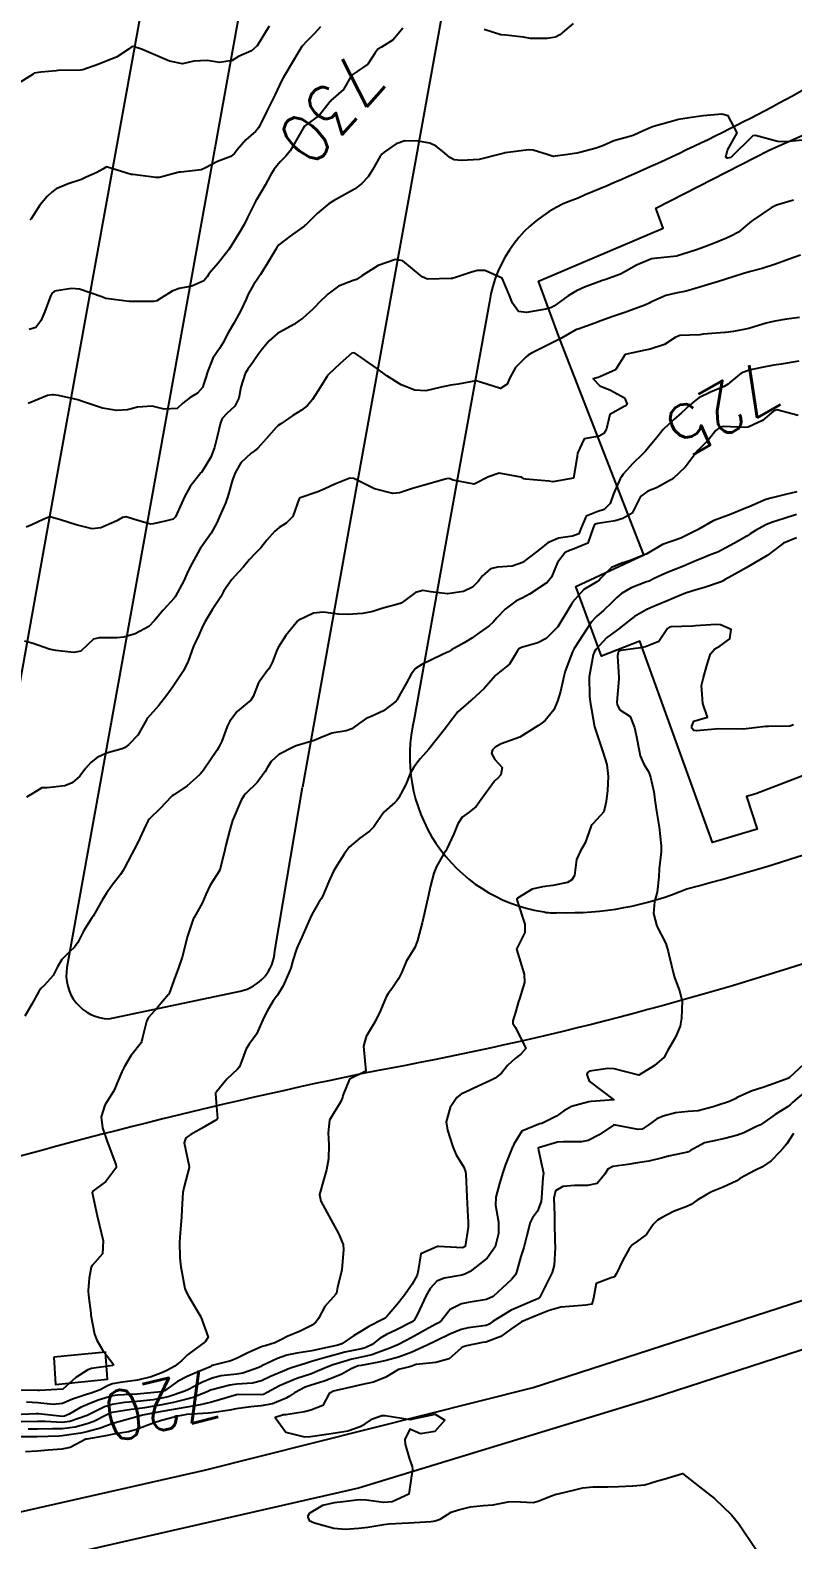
# Model space of a CAD drawing. Header units: metres. Extents: x 286371 to 293043, y 7462578 to 7466404.
# Drawn here: x 292209.3 to 292270.7, y 7462792.6 to 7462914.2 of the extents above; entities that cross this region are included whole.
import ezdxf
from ezdxf.enums import TextEntityAlignment as Align

# ---------------------------------------------------------------- set-up
doc = ezdxf.new("R2010")
doc.units = ezdxf.units.M
doc.header["$MEASUREMENT"] = 0
for name, color, linetype in [('Cotas', 45, 'Continuous'), ('Curvas de Nivel 1m', 11, 'Continuous'), ('Curvas de Nivel 5m', 15, 'Continuous'), ('Edificações', 30, 'Continuous'), ('Linha Férrea', 20, 'Continuous'), ('Vias primárias', 230, 'Continuous')]:
    doc.layers.add(name, color=color, linetype=linetype)
doc.styles.add('Style-STANDARD', font='STANDARD.shx')

msp = doc.modelspace()

# ---------------------------------------------------------------- linework, layer by layer
at = {"layer": 'Curvas de Nivel 1m', "flags": 128}
for points, elevation in [([(292228.54, 7462914.49), (292227.59, 7462912.91), (292227.13, 7462912.52), (292226.07, 7462912.04), (292225.57, 7462911.73), (292224.56, 7462911.57), (292223.57, 7462911.74), (292222.49, 7462911.67), (292221.57, 7462911.47), (292220.52, 7462911.67), (292219.58, 7462912.08), (292218.27, 7462912.65), (292217.59, 7462912.86), (292217.45, 7462912.8), (292217.29, 7462912.67), (292216.26, 7462912), (292215.57, 7462911.73), (292214.83, 7462911.44), (292213.56, 7462910.97), (292213.35, 7462910.94), (292211.56, 7462910.92), (292211.4, 7462910.91), (292210.17, 7462910.78), (292209.64, 7462910.7), (292209.55, 7462910.64), (292208.42, 7462909.92)], 732), ([(292232.68, 7462914.43), (292232.16, 7462913.88), (292231.6, 7462913.31), (292231.19, 7462912.85), (292230.93, 7462912.45), (292230.44, 7462911.59), (292229.76, 7462910.47), (292229.68, 7462910.34), (292229.55, 7462910.1), (292229.02, 7462909), (292228.78, 7462908.5), (292228.36, 7462907.65), (292227.81, 7462906.51), (292227.69, 7462906.3), (292227.48, 7462906.05), (292226.67, 7462905.33), (292225.97, 7462904.54), (292225.75, 7462904.24), (292225.45, 7462904.01), (292224.39, 7462903.61), (292223.43, 7462903.09), (292223.07, 7462902.94), (292221.43, 7462902.75), (292221.3, 7462902.73), (292220.8, 7462902.61), (292219.73, 7462902.32), (292219.42, 7462902.3), (292217.56, 7462902.54), (292217.43, 7462902.55), (292217.09, 7462902.67), (292215.44, 7462903.18), (292215.15, 7462902.99), (292214.68, 7462902.71), (292213.81, 7462902.34), (292213.43, 7462902.16), (292212.37, 7462901.79), (292211.41, 7462901.39), (292211.05, 7462901.12), (292210.68, 7462900.77), (292210.09, 7462900.07), (292209.38, 7462898.99), (292209.29, 7462898.88)], 731), ([(292271.48, 7462905.31), (292270.14, 7462905.19), (292269.47, 7462905.21), (292267.69, 7462905.68), (292267.48, 7462905.67), (292265.72, 7462903.93), (292265.45, 7462903.87), (292265.3, 7462903.94), (292265.46, 7462904.5), (292266.23, 7462905.91), (292265.5, 7462907.28), (292264.99, 7462907.42), (292263.5, 7462907.28), (292262.37, 7462907.11), (292261.5, 7462906.97), (292260.74, 7462906.76), (292259.49, 7462906.41), (292259.21, 7462906.31), (292258.61, 7462906.04), (292257.84, 7462905.69), (292257.48, 7462905.59), (292256.3, 7462905.25), (292255.47, 7462904.89), (292254.88, 7462904.67), (292253.46, 7462904.3), (292253.31, 7462904.26), (292252.4, 7462904.13), (292251.57, 7462904.03), (292251.45, 7462904.01), (292251.33, 7462904.03), (292250.93, 7462904.15), (292249.81, 7462904.52), (292249.46, 7462904.55), (292247.55, 7462904.3), (292247.46, 7462904.28), (292247.25, 7462904.21), (292245.45, 7462903.75), (292244.03, 7462903.67), (292243.45, 7462903.72), (292243.09, 7462903.91), (292242.69, 7462904.28), (292242, 7462904.82), (292241.47, 7462905.08), (292240.54, 7462905.23), (292239.47, 7462905.25), (292238.78, 7462905.02), (292237.81, 7462904.35), (292237.61, 7462904.19), (292237.45, 7462903.97), (292236.87, 7462902.92), (292236.51, 7462902.37), (292235.99, 7462901.8), (292235.41, 7462901.36), (292233.73, 7462900.42), (292233.39, 7462900.21), (292232.4, 7462899.41), (292231.44, 7462898.45), (292231.4, 7462898.42), (292231.36, 7462898.39), (292230.24, 7462897.58), (292229.34, 7462896.88), (292229.16, 7462896.67), (292229.05, 7462896.49), (292228.41, 7462895.41), (292227.84, 7462894.51), (292227.63, 7462894.18), (292227.29, 7462893.67), (292226.87, 7462892.93), (292226.69, 7462892.52), (292226.25, 7462891.54), (292225.67, 7462890.54), (292225.51, 7462890.27), (292225.23, 7462889.75), (292224.82, 7462888.96), (292224.54, 7462888.55), (292224.01, 7462887.76), (292223.55, 7462886.57), (292223.47, 7462886.28), (292223.17, 7462885.41), (292222.79, 7462884.95), (292222.2, 7462884.59), (292221.61, 7462884.14), (292221.14, 7462883.71), (292220.1, 7462883.66), (292219.14, 7462883.9), (292217.96, 7462883.83), (292217.14, 7462883.6), (292216.27, 7462883.55), (292215.14, 7462883.75), (292213.61, 7462884.25), (292213.15, 7462884.4), (292211.58, 7462884.75), (292211.16, 7462884.82), (292211.09, 7462884.82), (292210.71, 7462884.76), (292209.14, 7462884.12)], 729), ([(292270.77, 7462900.48), (292269.4, 7462900.07), (292268.96, 7462899.87), (292267.38, 7462898.79), (292266.9, 7462898.38), (292266.32, 7462897.92), (292265.71, 7462897.58), (292265.36, 7462897.42), (292264.31, 7462896.99), (292263.34, 7462896.62), (292262.86, 7462896.45), (292261.42, 7462895.99), (292261.36, 7462895.97), (292261.33, 7462895.97), (292259.56, 7462895.8), (292259.33, 7462895.75), (292258.11, 7462895.25), (292257.32, 7462894.8), (292256.83, 7462894.54), (292255.58, 7462894.08), (292255.37, 7462894.01), (292255.3, 7462893.99), (292253.93, 7462893.47), (292253.29, 7462893.18), (292252.63, 7462892.78), (292251.74, 7462892.14), (292251.47, 7462891.94), (292251.27, 7462891.84), (292250.83, 7462891.71), (292249.26, 7462891.44), (292248.61, 7462891.53), (292248.13, 7462892.19), (292247.91, 7462892.82), (292247.3, 7462894.2), (292245.92, 7462894.83), (292245.31, 7462894.83), (292244.85, 7462894.7), (292243.56, 7462894.26), (292243.36, 7462894.2), (292243.3, 7462894.19), (292243.21, 7462894.17), (292241.3, 7462894.13), (292240.87, 7462894.3), (292239.32, 7462895.59), (292238.71, 7462895.72), (292237.32, 7462895.23), (292236.02, 7462894.38), (292235.58, 7462894.11), (292235.3, 7462894.01), (292234.13, 7462893.57), (292233.28, 7462892.93), (292233.02, 7462892.68), (292232.77, 7462892.43), (292232.04, 7462891.67), (292231.25, 7462890.99), (292230.95, 7462890.76), (292230.53, 7462890.47), (292229.7, 7462890.01), (292229.23, 7462889.74), (292228.56, 7462889.16), (292227.99, 7462888.5), (292227.65, 7462888.06), (292227.2, 7462887.39), (292226.84, 7462886.87), (292226.62, 7462886.52), (292226.26, 7462885.44), (292226.1, 7462884.53), (292225.79, 7462883.89), (292225.14, 7462883.31), (292224.77, 7462882.91), (292224.62, 7462882.55), (292224.33, 7462881.33), (292224.14, 7462880.56), (292223.85, 7462879.8), (292223.09, 7462878.57), (292223.08, 7462878.55), (292223.06, 7462878.53), (292222.2, 7462877.43), (292221.72, 7462876.59), (292221.51, 7462876.11), (292221.01, 7462875), (292220.83, 7462874.79), (292220.06, 7462874.62), (292219.22, 7462874.42), (292219, 7462874.4), (292218.17, 7462874.65), (292217.01, 7462874.98), (292216.73, 7462874.94), (292216.28, 7462874.68), (292214.99, 7462874.09), (292214.31, 7462874.03), (292213, 7462874.34), (292211.74, 7462874.75), (292211.01, 7462874.97), (292210.81, 7462874.97), (292210.36, 7462874.77), (292209.45, 7462874.34), (292208.99, 7462874.16)], 728), ([(292271.33, 7462896.05), (292270.7, 7462895.85), (292269.32, 7462895.32), (292268.23, 7462894.97), (292267.31, 7462894.74), (292266.66, 7462894.56), (292265.3, 7462894.12), (292265.16, 7462894.08), (292264.72, 7462893.94), (292263.64, 7462893.61), (292263.29, 7462893.5), (292262.12, 7462893.15), (292261.28, 7462892.99), (292260.48, 7462892.8), (292259.28, 7462892.26), (292259.13, 7462892.18), (292258.78, 7462892.03), (292257.69, 7462891.63), (292257.26, 7462891.47), (292256.22, 7462891.11), (292255.25, 7462890.76), (292254.76, 7462890.59), (292253.42, 7462890.11), (292253.29, 7462890.07), (292253.24, 7462890.04), (292252.02, 7462889.34), (292251.23, 7462888.94), (292249.66, 7462888.17), (292249.39, 7462888), (292249.21, 7462887.85), (292248.37, 7462887), (292247.92, 7462886.19), (292247.7, 7462885.67), (292247.17, 7462885.32), (292245.57, 7462885.84), (292245.18, 7462885.93), (292243.77, 7462885.66), (292243.17, 7462885.6), (292242.28, 7462885.39), (292241.17, 7462885.14), (292240.28, 7462885.2), (292239.17, 7462885.61), (292238.02, 7462886.35), (292237.19, 7462886.97), (292235.42, 7462888.19), (292235.21, 7462888.16), (292234.27, 7462887.33), (292233.29, 7462886.42), (292233.24, 7462886.37), (292233.18, 7462886.27), (292232.48, 7462885.12), (292232.05, 7462884.44), (292231.64, 7462883.96), (292231.14, 7462883.59), (292230.45, 7462883.14), (292229.49, 7462882.48), (292229.28, 7462882.33), (292229.12, 7462882.18), (292228.32, 7462881.28), (292227.63, 7462880.51), (292227.33, 7462880.27), (292227.09, 7462880.11), (292226.27, 7462879.33), (292225.82, 7462878.53), (292225.61, 7462877.98), (292225.19, 7462876.54), (292225.15, 7462876.42), (292225.03, 7462876.08), (292224.55, 7462875.01), (292224.35, 7462874.55), (292223.87, 7462873.67), (292223.09, 7462872.57), (292223.04, 7462872.51), (292222.97, 7462872.39), (292222.32, 7462871.21), (292222.01, 7462870.59), (292221.67, 7462869.84), (292221, 7462868.6), (292220.97, 7462868.54), (292220.9, 7462868.44), (292220.02, 7462867.48), (292219.33, 7462866.63), (292218.87, 7462866.17), (292217.77, 7462865.57), (292216.85, 7462865.29), (292216.3, 7462865.24), (292214.85, 7462865.25), (292214.42, 7462865.14), (292213.96, 7462864.72), (292213.38, 7462864.18), (292212.83, 7462864.06), (292211.37, 7462864.22), (292210.84, 7462864.34), (292209.56, 7462864.78), (292208.86, 7462864.99)], 727), ([(292271.25, 7462891.03), (292270.2, 7462890.91), (292269.25, 7462890.73), (292268.56, 7462890.57), (292267.24, 7462890.18), (292267.02, 7462890.13), (292265.93, 7462889.92), (292265.32, 7462889.84), (292265.23, 7462889.83), (292263.5, 7462889.69), (292263.23, 7462889.65), (292261.61, 7462889.6), (292261.23, 7462889.43), (292260.37, 7462888.86), (292259.21, 7462888.5), (292258.82, 7462888.42), (292257.2, 7462888.05), (292256.43, 7462886.82), (292255.18, 7462886.25), (292255.04, 7462886.22), (292254.63, 7462886.09), (292255.17, 7462885.53), (292256.03, 7462885.2), (292257.15, 7462884.57), (292257.37, 7462884.05), (292257.27, 7462883.93), (292257.14, 7462883.87), (292255.97, 7462883.24), (292255.71, 7462882.08), (292255.49, 7462881.69), (292255.11, 7462881.48), (292253.92, 7462881.28), (292253.38, 7462880.11), (292253.34, 7462879.85), (292253.05, 7462878.11), (292251.38, 7462877.81), (292251.05, 7462877.85), (292249.21, 7462878.01), (292249.05, 7462878.04), (292248.97, 7462878.09), (292248.8, 7462878.18), (292247.06, 7462878.51), (292246.2, 7462878.22), (292245.04, 7462877.62), (292243.37, 7462877.95), (292243.05, 7462878.07), (292242.83, 7462878.06), (292241.04, 7462877.54), (292240.09, 7462877.27), (292239.03, 7462876.92), (292238.51, 7462876.87), (292237.04, 7462877.24), (292235.37, 7462878.07), (292235.05, 7462878.11), (292233.84, 7462877.62), (292233.04, 7462877.25), (292232.47, 7462877), (292231.04, 7462876.52), (292230.99, 7462876.5), (292230.97, 7462876.46), (292230.46, 7462875.01), (292229.92, 7462874.47), (292229.35, 7462874.12), (292228.98, 7462873.81), (292228.36, 7462873.11), (292227.87, 7462872.5), (292227.42, 7462872.05), (292226.95, 7462871.54), (292226.49, 7462870.97), (292226.07, 7462870.53), (292225.53, 7462869.93), (292224.91, 7462869.04), (292224.74, 7462868.71), (292224.65, 7462868.55), (292223.95, 7462867.5), (292223.39, 7462866.57), (292223.22, 7462866.22), (292222.86, 7462865.42), (292222.58, 7462864.85), (292222.46, 7462864.58), (292222.03, 7462863.38), (292221.65, 7462862.59), (292220.79, 7462861.29), (292220.32, 7462860.62), (292219.63, 7462859.77), (292218.76, 7462858.78), (292218.69, 7462858.71), (292218.66, 7462858.65), (292217.97, 7462857.42), (292217.26, 7462856.67), (292216.96, 7462856.43), (292216.72, 7462856.31), (292215.45, 7462855.96), (292214.71, 7462855.61), (292214.19, 7462855.22), (292213.77, 7462854.72), (292213.31, 7462854.1), (292212.68, 7462853.57), (292212.09, 7462853.33), (292210.67, 7462853.18), (292210.26, 7462853.18), (292209.61, 7462852.78), (292209.02, 7462852.42)], 726), ([(292271.13, 7462883.15), (292269.41, 7462883.6), (292269.14, 7462883.51), (292268.26, 7462882.75), (292267.12, 7462882.2), (292266.85, 7462882.17), (292265.12, 7462882.26), (292264.86, 7462882.2), (292264.52, 7462881.94), (292263.9, 7462881.15), (292263.09, 7462880.36), (292262.91, 7462880.14), (292262.8, 7462879.97), (292262.05, 7462879), (292261.06, 7462878.08), (292261.01, 7462878.04), (292260.95, 7462878), (292259.74, 7462877.32), (292259.04, 7462877.05), (292258.44, 7462876.62), (292258.15, 7462876.04), (292257.77, 7462875.29), (292257.01, 7462874.85), (292256.4, 7462874.67), (292255, 7462874.46), (292254.73, 7462874.36), (292254.62, 7462874.09), (292254.2, 7462872.87), (292252.97, 7462872.35), (292252.77, 7462872.31), (292252.37, 7462872.12), (292251.77, 7462871.31), (292251.27, 7462870.14), (292250.93, 7462869.7), (292249.5, 7462868.76), (292248.91, 7462868.45), (292248.73, 7462868.36), (292248.42, 7462868.19), (292247.55, 7462867.55), (292246.88, 7462866.87), (292246.58, 7462866.52), (292246.25, 7462866.22), (292245.46, 7462865.64), (292244.86, 7462865.22), (292244.26, 7462864.84), (292243.22, 7462864.27), (292242.98, 7462864.13), (292242.84, 7462864.07), (292242.44, 7462863.88), (292240.83, 7462863.1), (292240.34, 7462862.79), (292239.99, 7462862.32), (292239.57, 7462861.56), (292238.89, 7462860.33), (292238.86, 7462860.26), (292238.78, 7462860.14), (292237.74, 7462859.38), (292236.76, 7462858.92), (292236.37, 7462858.76), (292235.81, 7462858.38), (292235.21, 7462857.92), (292234.74, 7462857.75), (292233.59, 7462857.57), (292232.74, 7462857.23), (292232.18, 7462856.98), (292230.73, 7462856.55), (292230.66, 7462856.52), (292230.53, 7462856.46), (292229.33, 7462855.86), (292228.71, 7462855.28), (292228.4, 7462854.78), (292228.23, 7462854.49), (292227.58, 7462853.6), (292226.67, 7462852.72), (292226.5, 7462852.52), (292226.3, 7462852.17), (292225.61, 7462850.54), (292225.39, 7462849.78), (292225.06, 7462848.55), (292224.97, 7462848.18), (292224.57, 7462846.55), (292223.79, 7462845.33), (292223.44, 7462844.57), (292223.17, 7462843.94), (292222.52, 7462842.73), (292222.46, 7462842.64), (292222.44, 7462842.59), (292221.94, 7462841.14), (292221.8, 7462840.59), (292221.54, 7462839.53), (292221.23, 7462838.6), (292221.02, 7462838.02), (292220.49, 7462836.61), (292220.47, 7462836.56), (292220.41, 7462836.5), (292219.55, 7462835.47), (292218.81, 7462834.64), (292218.66, 7462834.36), (292218.36, 7462833.06), (292218.28, 7462832.72), (292218.24, 7462832.65), (292217.41, 7462831.59), (292216.87, 7462830.67), (292216.7, 7462830.29), (292216.31, 7462829.42), (292216.09, 7462828.89), (292215.99, 7462828.68), (292215.33, 7462827.63), (292215.03, 7462826.69), (292215.14, 7462825.8), (292215.51, 7462824.69), (292216.21, 7462822.85), (292216.24, 7462822.67), (292216.24, 7462822.64), (292216.2, 7462822.55), (292215.39, 7462821.48), (292214.35, 7462820.7), (292214.3, 7462820.58), (292214.7, 7462818.7), (292214.9, 7462817.92), (292215.19, 7462816.69), (292215.12, 7462815.66), (292214.3, 7462814.7), (292214.21, 7462814.58), (292214.07, 7462813.68), (292213.97, 7462812.71), (292213.97, 7462812.63), (292214.04, 7462812.08), (292214.18, 7462810.87), (292214.2, 7462810.71), (292214.49, 7462809.19), (292214.67, 7462808.7), (292215.16, 7462807.87), (292215.97, 7462806.82), (292216.01, 7462806.73), (292216, 7462806.68), (292215.96, 7462806.67), (292214.25, 7462806.42), (292213.96, 7462806.32), (292212.98, 7462805.7), (292211.93, 7462804.74), (292210.05, 7462804.65), (292209.93, 7462804.65), (292208.07, 7462804.66)], 724), ([(292271.04, 7462877.01), (292270.12, 7462876.78), (292269.03, 7462876.51), (292268.54, 7462876.38), (292267.42, 7462875.9), (292267.14, 7462875.78), (292267.02, 7462875.74), (292265.73, 7462875.21), (292265.01, 7462874.94), (292264.28, 7462874.67), (292263.08, 7462873.96), (292263.03, 7462873.93), (292262.99, 7462873.92), (292261.7, 7462873.27), (292260.98, 7462873.02), (292260.21, 7462872.77), (292258.96, 7462872.02), (292257.56, 7462871.44), (292256.95, 7462871.25), (292256.11, 7462870.9), (292255.28, 7462870.08), (292255.12, 7462869.9), (292254.93, 7462869.76), (292253.87, 7462869.15), (292252.96, 7462868.11), (292252.94, 7462868.07), (292252.9, 7462867.96), (292251.8, 7462866.14), (292250.86, 7462865.2), (292250.18, 7462864.84), (292248.85, 7462864.46), (292248.66, 7462864.37), (292248.53, 7462864.19), (292247.89, 7462863.13), (292246.81, 7462862.26), (292246.79, 7462862.24), (292246.76, 7462862.22), (292245.85, 7462861.18), (292244.85, 7462860.24), (292244.81, 7462860.21), (292244.78, 7462860.19), (292243.73, 7462859.3), (292242.96, 7462858.27), (292242.75, 7462857.97), (292241.39, 7462856.29), (292240.71, 7462855.5), (292240.19, 7462854.83), (292239.91, 7462854.32), (292239.55, 7462853.45), (292238.96, 7462852.33), (292238.83, 7462852.16), (292238.66, 7462851.99), (292237.78, 7462851.21), (292237.18, 7462850.36), (292236.97, 7462850.02), (292236.62, 7462849.67), (292235.86, 7462849.13), (292235, 7462848.39), (292234.82, 7462848.17), (292234.6, 7462847.84), (292234.03, 7462846.95), (292233.71, 7462846.41), (292233.34, 7462845.63), (292232.84, 7462844.42), (292232.74, 7462844.23), (292232.53, 7462843.9), (292231.98, 7462842.96), (292231.75, 7462842.44), (292231.17, 7462841.14), (292230.86, 7462840.46), (292230.75, 7462840.18), (292230.46, 7462839.26), (292230.28, 7462838.64), (292230.22, 7462838.47), (292229.68, 7462837.22), (292229.21, 7462836.48), (292228.88, 7462836.01), (292228.39, 7462835.19), (292228.15, 7462834.73), (292228.05, 7462834.5), (292227.54, 7462833.34), (292226.93, 7462832.52), (292226.71, 7462832.16), (292226.33, 7462831.14), (292226.16, 7462830.7), (292226.01, 7462830.53), (292225.13, 7462829.72), (292224.3, 7462828.69), (292224.24, 7462828.61), (292224.23, 7462828.56), (292224.28, 7462827.83), (292224.38, 7462826.55), (292224.34, 7462826.47), (292224.26, 7462826.41), (292223.09, 7462825.74), (292222.24, 7462825.26), (292221.85, 7462824.98), (292221.71, 7462824.59), (292222.1, 7462822.69), (292222.1, 7462822.59), (292221.7, 7462821.08), (292221.6, 7462820.59), (292221.52, 7462819.23), (292221.49, 7462818.59), (292221.39, 7462817.33), (292221.34, 7462816.6), (292221.36, 7462815.33), (292221.44, 7462814.59), (292221.77, 7462812.87), (292221.87, 7462812.59), (292222.05, 7462812.24), (292223.05, 7462810.57), (292223.63, 7462808.93), (292223.39, 7462808.56), (292222.58, 7462807.98), (292221.98, 7462807.51), (292221.51, 7462807.05), (292220.95, 7462806.6), (292220.31, 7462806.26), (292219.96, 7462806.1), (292219.06, 7462805.74), (292217.95, 7462805.49), (292216.55, 7462805.28), (292215.94, 7462805.18), (292215.58, 7462805.05), (292214.94, 7462804.7), (292214.22, 7462804.42), (292213.93, 7462804.34), (292212.71, 7462803.94), (292211.92, 7462803.61), (292211.16, 7462803.51), (292209.92, 7462803.66), (292209, 7462803.7)], 723), ([(292271.01, 7462875.18), (292270.01, 7462874.85), (292269, 7462874.54), (292268.53, 7462874.35), (292267.69, 7462873.89), (292267.27, 7462873.62), (292266.99, 7462873.44), (292266.02, 7462872.88), (292264.97, 7462872.3), (292264.72, 7462872.18), (292264.12, 7462871.95), (292263.3, 7462871.62), (292262.96, 7462871.47), (292261.91, 7462871.02), (292260.94, 7462870.64), (292260.49, 7462870.45), (292259.55, 7462870.02), (292259.13, 7462869.82), (292258.93, 7462869.75), (292257.69, 7462869.27), (292256.92, 7462868.82), (292256.51, 7462868.46), (292256.11, 7462868.07), (292255.5, 7462867.47), (292254.89, 7462866.97), (292254.46, 7462866.51), (292254.19, 7462866.09), (292253.11, 7462864.38), (292252.97, 7462864.12), (292252.84, 7462863.78), (292252.39, 7462862.56), (292252.27, 7462862.13), (292252, 7462860.93), (292251.77, 7462860.14), (292251.46, 7462859.45), (292250.76, 7462858.58), (292250.52, 7462858.39), (292250.19, 7462858.16), (292248.74, 7462857.25), (292247.23, 7462856.71), (292246.73, 7462856.44), (292246.53, 7462856.22), (292246.45, 7462855.94), (292246.71, 7462855.45), (292247.31, 7462854.81), (292247.19, 7462854.21), (292246.95, 7462853.95), (292246.69, 7462853.7), (292245.62, 7462852.23), (292245.22, 7462851.67), (292244.64, 7462851.21), (292244.08, 7462850.81), (292243.75, 7462850.26), (292243.42, 7462849.46), (292242.86, 7462848.27), (292242.76, 7462848.1), (292242.59, 7462847.83), (292242.01, 7462846.84), (292241.8, 7462846.29), (292241.53, 7462845.27), (292241.32, 7462844.29), (292240.97, 7462842.76), (292240.86, 7462842.3), (292240.48, 7462840.88), (292240.34, 7462840.44), (292240.27, 7462840.31), (292239.59, 7462839.19), (292239.22, 7462838.32), (292238.97, 7462837.79), (292238.42, 7462836.99), (292238.14, 7462836.61), (292237.97, 7462836.34), (292237.5, 7462835.25), (292237.07, 7462834.35), (292236.37, 7462833.16), (292236.14, 7462832.38), (292236.32, 7462830.37), (292235.01, 7462829.7), (292234.48, 7462828.4), (292234.45, 7462828.25), (292234.29, 7462827.87), (292233.73, 7462826.96), (292233.4, 7462826.42), (292233.29, 7462825.38), (292233.36, 7462824.42), (292233.33, 7462823.31), (292233.17, 7462822.42), (292232.95, 7462821.66), (292232.6, 7462820.43), (292232.71, 7462819.88), (292233.51, 7462818.41), (292234.13, 7462817.29), (292234.51, 7462816.4), (292234.53, 7462815.98), (292234.41, 7462814.4), (292234.35, 7462814.13), (292234.06, 7462812.97), (292233.97, 7462812.49), (292233.91, 7462812.41), (292233.04, 7462811.41), (292232.51, 7462810.43), (292232.3, 7462810.15), (292232.01, 7462809.91), (292231.04, 7462809.41), (292229.99, 7462809), (292229.65, 7462808.81), (292229.01, 7462808.48), (292228.23, 7462808.25), (292227.99, 7462808.18), (292226.82, 7462807.67), (292225.97, 7462807.24), (292225.46, 7462807.04), (292223.97, 7462806.65), (292223.9, 7462806.62), (292223.79, 7462806.56), (292222.52, 7462806.01), (292221.95, 7462805.78), (292221.16, 7462805.38), (292220.11, 7462804.61), (292219.99, 7462804.56), (292219.93, 7462804.54), (292219.85, 7462804.53), (292217.93, 7462804.36), (292216.34, 7462804.27), (292215.93, 7462804.21), (292214.77, 7462803.86), (292213.92, 7462803.53), (292213.36, 7462803.27), (292212.46, 7462802.74), (292212.08, 7462802.57), (292211.9, 7462802.55), (292209.97, 7462802.77), (292209.9, 7462802.78), (292209.78, 7462802.78), (292208.02, 7462802.69)], 722), ([(292270.99, 7462873.31), (292269.96, 7462872.87), (292268.97, 7462872.11), (292268.84, 7462872.01), (292268.63, 7462871.88), (292267.59, 7462871.26), (292266.95, 7462870.89), (292266.32, 7462870.54), (292265.27, 7462869.93), (292265.05, 7462869.81), (292264.93, 7462869.75), (292263.59, 7462869.29), (292262.92, 7462869.1), (292262.07, 7462868.83), (292260.91, 7462868.36), (292260.66, 7462868.25), (292260.08, 7462868.01), (292259.25, 7462867.66), (292258.9, 7462867.5), (292257.97, 7462866.96), (292256.87, 7462866.11), (292256.85, 7462866.08), (292256.81, 7462866.06), (292255.7, 7462865.24), (292254.85, 7462864.31), (292254.71, 7462864.09), (292254.63, 7462863.88), (292254.32, 7462862.1), (292254.33, 7462860.56), (292254.39, 7462860.1), (292254.75, 7462858.09), (292255.42, 7462856.08), (292255.72, 7462855.06), (292255.85, 7462854.08), (292255.79, 7462852.95), (292255.69, 7462852.08), (292255.48, 7462851.25), (292254.63, 7462850.3), (292254.52, 7462850.2), (292254.48, 7462850.1), (292253.98, 7462848.73), (292253.6, 7462848.11), (292253.3, 7462847.39), (292253.12, 7462846.12), (292252.92, 7462845.76), (292252.56, 7462845.56), (292251.38, 7462845.31), (292250.55, 7462845.21), (292249.71, 7462845.01), (292248.54, 7462844.28), (292248.49, 7462844.23), (292248.48, 7462844.19), (292248.53, 7462843.99), (292249.12, 7462842.18), (292249.14, 7462841.53), (292248.47, 7462840.18), (292249.07, 7462838.18), (292249.11, 7462837.5), (292248.69, 7462836.18), (292248.62, 7462835.97), (292248.4, 7462835.18), (292248.16, 7462834.42), (292248.17, 7462834.19), (292248.38, 7462833.86), (292249.21, 7462832.17), (292248.8, 7462831.72), (292248.34, 7462831.39), (292247.73, 7462830.8), (292247.26, 7462830.2), (292246.75, 7462829.78), (292246.31, 7462829.57), (292245.38, 7462829.15), (292244.3, 7462828.65), (292244.03, 7462828.52), (292243.65, 7462828.25), (292243.13, 7462827.42), (292242.81, 7462826.27), (292242.9, 7462825.62), (292243.34, 7462824.26), (292243.59, 7462823.62), (292244.21, 7462822.63), (292244.36, 7462822.24), (292244.38, 7462822.06), (292244.46, 7462820.24), (292244.53, 7462818.63), (292244.57, 7462818.25), (292244.58, 7462817.8), (292244.33, 7462816.25), (292244.1, 7462816.12), (292242.17, 7462816.23), (292242.11, 7462816.23), (292240.75, 7462815.65), (292240.55, 7462814.31), (292240.46, 7462813.93), (292240.06, 7462813.22), (292239.69, 7462812.68), (292239.44, 7462812.32), (292238.82, 7462811.55), (292238.02, 7462810.61), (292237.89, 7462810.47), (292237.67, 7462810.35), (292236.58, 7462809.79), (292236, 7462809.45), (292235.34, 7462809.04), (292234.41, 7462808.4), (292234.09, 7462808.29), (292233.98, 7462808.27), (292232.46, 7462807.94), (292231.98, 7462807.85), (292230.77, 7462807.66), (292229.97, 7462807.49), (292229.21, 7462807.23), (292227.96, 7462806.63), (292227.87, 7462806.58), (292227.71, 7462806.5), (292226.44, 7462806.04), (292225.95, 7462805.96), (292224.68, 7462805.82), (292223.95, 7462805.64), (292223.18, 7462805.32), (292221.94, 7462804.67), (292221.88, 7462804.64), (292221.77, 7462804.59), (292220.41, 7462804.13), (292219.92, 7462804.02), (292219.2, 7462803.9), (292217.92, 7462803.76), (292216.91, 7462803.68), (292215.92, 7462803.53), (292215.28, 7462803.33), (292214.06, 7462802.71), (292213.96, 7462802.66), (292213.9, 7462802.64), (292212.49, 7462802.14), (292211.89, 7462802.06), (292210.51, 7462802.15), (292209.89, 7462802.16), (292208.58, 7462802.11)], 721), ([(292272.34, 7462831.62), (292270.44, 7462829.85), (292270.31, 7462829.77), (292268.91, 7462829.27), (292268.3, 7462829.05), (292267.42, 7462828.78), (292266.29, 7462828.26), (292266.07, 7462828.13), (292265.62, 7462827.92), (292264.62, 7462827.6), (292264.28, 7462827.49), (292263.08, 7462827.16), (292262.28, 7462827.1), (292261.26, 7462827.01), (292260.28, 7462826.74), (292259.75, 7462826.53), (292259.06, 7462826.02), (292258.59, 7462825.69), (292258.26, 7462825.65), (292256.3, 7462826.03), (292256.26, 7462826.02), (292255.11, 7462825.22), (292254.24, 7462824.77), (292253.68, 7462824.66), (292252.24, 7462824.67), (292251.75, 7462824.63), (292250.23, 7462824.19), (292250.21, 7462824.18), (292250.2, 7462824.15), (292250.23, 7462824), (292250.64, 7462822.15), (292250.59, 7462821.76), (292250.47, 7462820.15), (292250.45, 7462819.87), (292250.15, 7462819.08), (292249.76, 7462818.54), (292249.56, 7462818.16), (292249.27, 7462817.01), (292249.05, 7462816.17), (292248.82, 7462815.44), (292248.45, 7462814.18), (292248.34, 7462813.92), (292248.06, 7462813.57), (292246.58, 7462812.21), (292246.04, 7462811.98), (292244.57, 7462811.72), (292244.03, 7462811.62), (292243.12, 7462811.17), (292242.43, 7462810.28), (292242.19, 7462810.1), (292242.01, 7462810.01), (292241.37, 7462809.66), (292239.99, 7462808.89), (292239.62, 7462808.69), (292238.91, 7462808.33), (292238.26, 7462808.06), (292237.98, 7462807.95), (292236.81, 7462807.52), (292235.97, 7462807.32), (292235.2, 7462807.16), (292233.96, 7462806.79), (292233.67, 7462806.7), (292232.95, 7462806.42), (292232.26, 7462806.12), (292231.95, 7462806), (292230.78, 7462805.62), (292229.94, 7462805.27), (292229.39, 7462805.01), (292228.39, 7462804.49), (292228.08, 7462804.33), (292227.92, 7462804.3), (292226.12, 7462804.32), (292225.92, 7462804.29), (292224.56, 7462803.9), (292223.91, 7462803.72), (292222.99, 7462803.49), (292221.91, 7462803.3), (292221.3, 7462803.2), (292219.9, 7462802.96), (292218.34, 7462802.65), (292217.9, 7462802.53), (292216.44, 7462802.13), (292215.89, 7462801.96), (292214.96, 7462801.62), (292213.88, 7462801.33), (292213.38, 7462801.22), (292211.88, 7462800.99), (292211.65, 7462800.97), (292209.88, 7462800.92), (292209.73, 7462800.92), (292207.88, 7462800.91)], 719), ([(292272.31, 7462829.22), (292270.7, 7462827.85), (292270.48, 7462827.65), (292270.28, 7462827.48), (292269.28, 7462826.86), (292268.26, 7462826.13), (292268.1, 7462826.04), (292267.79, 7462825.89), (292266.77, 7462825.39), (292266.24, 7462825.2), (292265.24, 7462824.93), (292264.24, 7462824.71), (292263.6, 7462824.58), (292262.47, 7462823.97), (292262.32, 7462823.87), (292262.22, 7462823.83), (292260.71, 7462823.5), (292260.21, 7462823.38), (292259.11, 7462823.12), (292258.21, 7462822.97), (292257.42, 7462822.83), (292256.21, 7462822.67), (292255.81, 7462822.47), (292255.58, 7462822.07), (292254.96, 7462821.31), (292254.18, 7462821.15), (292253.14, 7462821.15), (292252.18, 7462821.08), (292251.59, 7462820.72), (292251.47, 7462820.13), (292251.53, 7462818.75), (292251.52, 7462818.13), (292251.55, 7462816.7), (292251.56, 7462816.13), (292251.49, 7462814.73), (292251.33, 7462814.14), (292250.91, 7462813.29), (292250.34, 7462812.15), (292250.18, 7462812.02), (292250.04, 7462811.96), (292249.72, 7462811.85), (292248.03, 7462811.12), (292246.58, 7462810.22), (292246.25, 7462809.98), (292246.01, 7462809.89), (292244.56, 7462809.69), (292244, 7462809.55), (292243.1, 7462809.17), (292241.99, 7462808.64), (292241.28, 7462808.3), (292239.97, 7462807.7), (292238.97, 7462807.33), (292237.96, 7462807.06), (292237.39, 7462806.93), (292235.96, 7462806.67), (292235.72, 7462806.62), (292235.16, 7462806.39), (292234.39, 7462805.95), (292233.94, 7462805.76), (292232.97, 7462805.39), (292231.93, 7462805.07), (292231.46, 7462804.91), (292230.6, 7462804.45), (292230.19, 7462804.19), (292229.92, 7462804.04), (292228.82, 7462803.57), (292227.91, 7462803.4), (292227.07, 7462803.34), (292225.9, 7462803.17), (292225.37, 7462803.07), (292223.9, 7462802.86), (292223.63, 7462802.83), (292221.9, 7462802.71), (292221.78, 7462802.7), (292221.19, 7462802.59), (292219.89, 7462802.24), (292219.3, 7462802.04), (292217.88, 7462801.5), (292217.22, 7462801.32), (292215.87, 7462801.09), (292215.54, 7462801.02), (292213.87, 7462800.74), (292213.85, 7462800.74), (292213.79, 7462800.72), (292212.54, 7462800.06), (292211.86, 7462799.93), (292210.77, 7462799.85), (292209.86, 7462799.77), (292208.94, 7462799.71)], 718), ([(292270.76, 7462825.33), (292270.23, 7462824.51), (292269.93, 7462824.16), (292269.66, 7462823.86), (292268.96, 7462823.13), (292268.21, 7462822.63), (292267.71, 7462822.38), (292266.8, 7462821.91), (292266.42, 7462821.68), (292266.19, 7462821.53), (292265.09, 7462821.02), (292264.17, 7462820.64), (292263.72, 7462820.4), (292263.01, 7462819.96), (292262.52, 7462819.61), (292262.16, 7462819.45), (292261.09, 7462819.05), (292260.14, 7462818.55), (292259.8, 7462818.35), (292259.46, 7462818.01), (292258.93, 7462817.21), (292258.11, 7462816.62), (292257.77, 7462816.38), (292257.54, 7462816.04), (292257.01, 7462815.13), (292256.52, 7462814.06), (292256.34, 7462813.79), (292256.07, 7462813.71), (292254.88, 7462813.26), (292254.65, 7462812.09), (292254.52, 7462811.61), (292254.04, 7462811.51), (292252.74, 7462811.41), (292252.03, 7462811.35), (292251.08, 7462811.09), (292250.02, 7462810.65), (292248.87, 7462810.18), (292248, 7462809.58), (292247.21, 7462808.99), (292245.99, 7462808.55), (292245.71, 7462808.51), (292244.43, 7462808.25), (292244.09, 7462808.14), (292243.98, 7462808.03), (292243.04, 7462807.19), (292241.96, 7462806.89), (292240.38, 7462806.73), (292239.96, 7462806.59), (292239.75, 7462806.53), (292238.97, 7462806.33), (292238.34, 7462805.95), (292237.94, 7462805.72), (292236.96, 7462805.33), (292235.93, 7462805.1), (292235.36, 7462804.96), (292233.93, 7462804.64), (292233.74, 7462804.6), (292233.39, 7462804.41), (292232.88, 7462803.45), (292231.9, 7462803.06), (292231.4, 7462802.94), (292229.9, 7462802.7), (292229.69, 7462802.68), (292229.04, 7462802.48), (292229.88, 7462801.3), (292231.4, 7462800.92), (292231.87, 7462800.93), (292233.17, 7462801.12), (292233.88, 7462801.23), (292234.87, 7462801.39), (292235.88, 7462801.75), (292236.29, 7462801.97), (292236.86, 7462802.36), (292237.63, 7462802.62), (292237.9, 7462802.63), (292239.89, 7462802.31), (292241.9, 7462802.73), (292242.69, 7462802.27), (292241.88, 7462801.35), (292240.73, 7462801.15), (292239.88, 7462801.52), (292239.48, 7462800.71), (292239.5, 7462800.32), (292239.85, 7462799.11), (292240.06, 7462798.54), (292240.09, 7462798.31), (292239.8, 7462796.31), (292238.46, 7462795.67), (292237.79, 7462795.62), (292236.35, 7462795.81), (292235.8, 7462795.84), (292234.5, 7462795.68), (292233.79, 7462795.59), (292232.83, 7462795.38), (292231.78, 7462794.73), (292231.65, 7462794.56), (292231.65, 7462794.44), (292231.77, 7462794.19), (292232.2, 7462793.99), (292233.76, 7462793.55), (292234.67, 7462793.48), (292235.76, 7462793.55), (292236.48, 7462793.65), (292237.77, 7462793.87), (292238.19, 7462793.91), (292239.77, 7462794), (292241.59, 7462794.11), (292241.77, 7462794.12), (292241.92, 7462794.14), (292242.31, 7462794.28), (292243.2, 7462794.84), (292243.79, 7462795.03), (292244.75, 7462795.28), (292245.79, 7462795.39), (292246.57, 7462795.43), (292247.8, 7462795.69), (292248.27, 7462795.71), (292249.8, 7462795.64), (292250.21, 7462795.74), (292251.19, 7462796.14), (292251.65, 7462796.29), (292251.81, 7462796.32), (292253.26, 7462796.67), (292253.81, 7462796.8), (292254.61, 7462796.89), (292255.82, 7462796.88), (292256.68, 7462796.92), (292257.82, 7462796.96), (292258.78, 7462797.06), (292259.82, 7462797.37), (292260.32, 7462797.5), (292261.83, 7462797.97), (292263.81, 7462796.4), (292264.39, 7462795.94), (292265.78, 7462794.64), (292266.36, 7462793.91), (292267.73, 7462791.88)], 717)]:
    msp.add_lwpolyline(points, dxfattribs=dict(at, elevation=elevation))
at = {"layer": 'Curvas de Nivel 5m', "flags": 128}
for points, elevation in [([(292239.32, 7462914.33), (292238.53, 7462913.4), (292237.58, 7462912.8), (292237.3, 7462912.64), (292237.08, 7462912.36), (292236.49, 7462911.44), (292235.55, 7462910.78), (292235.3, 7462910.64), (292235.09, 7462910.39), (292234.54, 7462909.39), (292233.52, 7462908.5), (292233.48, 7462908.45), (292233.45, 7462908.42), (292232.59, 7462907.34), (292231.49, 7462906.53), (292231.4, 7462906.45), (292231.25, 7462906.22), (292230.24, 7462904.47), (292229.9, 7462904.02), (292229.44, 7462903.56), (292228.95, 7462902.97), (292228.65, 7462902.5), (292228.22, 7462901.7), (292227.53, 7462900.51), (292227.48, 7462900.43), (292227.39, 7462900.26), (292226.81, 7462899.08), (292226.53, 7462898.53), (292226.1, 7462897.79), (292225.33, 7462896.54), (292224.45, 7462895.42), (292223.72, 7462894.57), (292223.55, 7462894.32), (292223.3, 7462893.98), (292222.33, 7462893.55), (292221.29, 7462893.37), (292220.74, 7462893.16), (292219.88, 7462892.63), (292219.51, 7462892.39), (292219.27, 7462892.32), (292217.6, 7462892.33), (292217.27, 7462892.33), (292215.4, 7462892.56), (292215.27, 7462892.61), (292215.09, 7462892.7), (292213.28, 7462893.33), (292212.64, 7462893.38), (292211.28, 7462893.15), (292211.05, 7462892.98), (292210.95, 7462892.76), (292210.49, 7462891.53), (292210.17, 7462890.77), (292209.77, 7462890.24), (292209.23, 7462890.06)], 730), ([(292253.02, 7462914.71), (292252.32, 7462914.13), (292251.94, 7462913.79), (292251.6, 7462913.62), (292250.94, 7462913.5), (292249.59, 7462913.5), (292249.02, 7462913.61), (292247.6, 7462913.77), (292247.2, 7462913.81), (292245.87, 7462914.23)], 730), ([(292271.2, 7462887.53), (292269.78, 7462887.28), (292269.19, 7462887.19), (292268.09, 7462886.99), (292267.19, 7462886.81), (292266.54, 7462886.55), (292265.79, 7462885.93), (292265.46, 7462885.64), (292265.17, 7462885.48), (292264.09, 7462885.02), (292263.15, 7462884.57), (292262.8, 7462884.31), (292262.42, 7462883.98), (292261.75, 7462883.37), (292261.13, 7462882.82), (292260.69, 7462882.43), (292260.26, 7462882.01), (292259.75, 7462881.37), (292259.09, 7462880.56), (292258.84, 7462880.27), (292258.61, 7462880.03), (292257.83, 7462879.29), (292257.06, 7462878.43), (292256.9, 7462878.21), (292256.81, 7462878.06), (292256.26, 7462876.84), (292255.99, 7462876.07), (292255.52, 7462875.57), (292255.01, 7462875.43), (292254.07, 7462875.03), (292253.66, 7462874.1), (292253.47, 7462873.62), (292252.98, 7462873.42), (292251.85, 7462873.27), (292250.98, 7462872.9), (292250.06, 7462872.16), (292248.95, 7462871.31), (292248.12, 7462871.03), (292246.94, 7462870.94), (292246.36, 7462870.8), (292245.72, 7462870.23), (292245.38, 7462869.78), (292244.92, 7462869.32), (292244.19, 7462868.99), (292242.91, 7462868.78), (292241.57, 7462868.95), (292240.92, 7462869.07), (292240.32, 7462868.91), (292239.57, 7462868.32), (292239.18, 7462868.05), (292238.9, 7462867.95), (292237.62, 7462867.62), (292236.89, 7462867.37), (292236.06, 7462867.2), (292234.89, 7462867.13), (292234.14, 7462867.15), (292232.89, 7462867.31), (292232.11, 7462867.22), (292230.88, 7462866.65), (292230.78, 7462866.55), (292230.72, 7462866.46), (292229.9, 7462865.43), (292229.28, 7462864.48), (292229.15, 7462864.17), (292228.83, 7462863.31), (292228.54, 7462862.77), (292228.3, 7462862.49), (292227.68, 7462861.63), (292227.26, 7462860.51), (292227.06, 7462860.23), (292226.78, 7462859.98), (292225.98, 7462859.31), (292225.38, 7462858.54), (292225.18, 7462858.11), (292224.73, 7462856.92), (292224.56, 7462856.55), (292224.34, 7462856.17), (292223.25, 7462854.58), (292222.99, 7462854.28), (292222.68, 7462853.97), (292221.95, 7462853.32), (292220.87, 7462852.61), (292220.75, 7462852.53), (292220.66, 7462852.45), (292219.78, 7462851.5), (292218.9, 7462850.64), (292218.78, 7462850.49), (292218.63, 7462850.16), (292218.15, 7462849.11), (292217.91, 7462848.65), (292217.46, 7462847.79), (292216.87, 7462846.67), (292216.76, 7462846.48), (292216.57, 7462846.19), (292215.9, 7462845.34), (292215.44, 7462844.69), (292215.11, 7462844.12), (292214.52, 7462843.07), (292214.38, 7462842.84), (292214.28, 7462842.71), (292213.6, 7462841.62), (292213.15, 7462840.72), (292212.88, 7462840.33), (292212.47, 7462839.96), (292211.85, 7462839.35), (292211.51, 7462838.75), (292211.15, 7462838.05), (292210.43, 7462837.26), (292210.18, 7462837.02), (292210, 7462836.77), (292209.43, 7462835.76), (292208.87, 7462834.79)], 725), ([(292270.75, 7462858.23), (292270.46, 7462858.13), (292268.75, 7462858.12), (292268.51, 7462858.11), (292266.74, 7462857.9), (292264.74, 7462857.93), (292262.95, 7462857.75), (292262.74, 7462857.79), (292262.58, 7462857.97), (292262.58, 7462858.14), (292262.75, 7462858.53), (292263.85, 7462858.86), (292263.47, 7462859.95), (292263.35, 7462861.41), (292263.48, 7462861.95), (292263.77, 7462863.01), (292264.09, 7462863.95), (292264.42, 7462864.37), (292264.85, 7462864.61), (292265.63, 7462865.16), (292265.75, 7462865.92), (292264.88, 7462866.3), (292264.51, 7462866.31), (292262.88, 7462866.21), (292262.65, 7462866.19), (292260.88, 7462866.13), (292260.77, 7462866.1), (292260.62, 7462866), (292259.91, 7462864.96), (292258.85, 7462864.51), (292258.45, 7462864.43), (292256.85, 7462864.22), (292256.73, 7462864.17), (292256.65, 7462864.06), (292256.58, 7462863.8), (292256.7, 7462862.06), (292256.69, 7462861.94), (292256.54, 7462860.06), (292256.56, 7462859.84), (292256.78, 7462859.46), (292257.62, 7462858.9), (292257.96, 7462858.04), (292258.09, 7462857.4), (292258.35, 7462856.03), (292258.42, 7462855.74), (292258.7, 7462855.08), (292259.11, 7462854.44), (292259.25, 7462854.02), (292259.51, 7462852.86), (292259.62, 7462852.02), (292259.75, 7462851.12), (292259.95, 7462850.01), (292260.12, 7462848.5), (292260.1, 7462848.01), (292259.94, 7462846.64), (292259.93, 7462846.01), (292259.79, 7462844.77), (292259.56, 7462844.02), (292259.48, 7462843.06), (292259.75, 7462842.02), (292260.48, 7462840.63), (292260.68, 7462840), (292260.73, 7462839.74), (292261.15, 7462837.99), (292261.59, 7462836.82), (292261.8, 7462835.98), (292261.75, 7462834.63), (292261.63, 7462833.99), (292261.26, 7462833.1), (292260.62, 7462832), (292260.53, 7462831.82), (292260.35, 7462831.49), (292259.56, 7462830.8), (292258.32, 7462830.03), (292256.33, 7462830.54), (292255.82, 7462830.58), (292254.33, 7462830.37), (292254.18, 7462830.24), (292254.12, 7462830.1), (292254.32, 7462829.55), (292256.29, 7462828.06), (292254.46, 7462827.92), (292254.29, 7462827.9), (292252.88, 7462827.52), (292252.28, 7462827.17), (292251.67, 7462826.74), (292250.49, 7462826.15), (292250.31, 7462826.11), (292250.26, 7462826.1), (292248.9, 7462825.53), (292248.24, 7462824.47), (292248.16, 7462824.26), (292248.12, 7462824.19), (292247.57, 7462822.84), (292247.36, 7462822.2), (292247.09, 7462821.3), (292246.79, 7462820.21), (292246.78, 7462819.58), (292247, 7462818.2), (292247.02, 7462817.3), (292246.73, 7462816.21), (292246.09, 7462815.3), (292244.72, 7462814.24), (292244.31, 7462814.01), (292244.07, 7462813.93), (292242.64, 7462813.7), (292242.06, 7462813.45), (292241.5, 7462812.85), (292241.2, 7462812.3), (292240.46, 7462810.75), (292240.21, 7462810.31), (292240.01, 7462810.16), (292238.8, 7462809.54), (292238, 7462809.15), (292237.49, 7462808.86), (292236.84, 7462808.36), (292236.27, 7462808.08), (292235.98, 7462807.99), (292234.65, 7462807.72), (292233.97, 7462807.55), (292233.08, 7462807.3), (292231.96, 7462806.97), (292231.55, 7462806.85), (292230.34, 7462806.46), (292230.06, 7462806.36), (292229.95, 7462806.32), (292228.66, 7462805.77), (292227.94, 7462805.43), (292227.21, 7462805.23), (292225.94, 7462805.15), (292225.38, 7462805.08), (292223.93, 7462804.7), (292223.82, 7462804.66), (292223.62, 7462804.56), (292222.42, 7462804.08), (292221.92, 7462803.94), (292220.84, 7462803.67), (292219.91, 7462803.49), (292218.51, 7462803.24), (292217.91, 7462803.17), (292217.45, 7462803.12), (292215.91, 7462802.88), (292215.76, 7462802.83), (292215.49, 7462802.69), (292214.44, 7462802.16), (292213.89, 7462801.96), (292212.92, 7462801.69), (292211.89, 7462801.55), (292211.1, 7462801.55), (292209.89, 7462801.54), (292209.15, 7462801.52)], 720)]:
    msp.add_lwpolyline(points, dxfattribs=dict(at, elevation=elevation))
at = {"layer": 'Edificações', "elevation": 743.75}
msp.add_lwpolyline([(292273.04, 7462854.72), (292267.72, 7462852.69), (292266.98, 7462852.48), (292267.83, 7462849.85), (292264.25, 7462848.78), (292258.38, 7462864.98), (292255.3, 7462863.78), (292253.25, 7462869.38), (292258.72, 7462871.94), (292257.85, 7462874.12), (292251.96, 7462889.29), (292250.24, 7462893.96), (292260.26, 7462898.24), (292259.69, 7462899.83), (292268.81, 7462904.5), (292271.5, 7462905.73)], dxfattribs=at)
at = {"layer": 'Edificações'}
msp.add_lwpolyline([(292211.2, 7462807.32), (292211.34, 7462805.13), (292215.54, 7462805.57), (292215.37, 7462807.72)], close=True, dxfattribs=at)
at = {"layer": 'Linha Férrea'}
for points in [[(292147.73, 7462788.71), (292184.87, 7462791.36), (292205.65, 7462794.23), (292223.34, 7462798.22), (292249.81, 7462804.89), (292286.52, 7462816.78), (292338.28, 7462836.61), (292365.01, 7462846.72), (292390.7, 7462856.66), (292422.03, 7462867.05)], [(292413.44, 7462859.84), (292402.26, 7462856.09), (292385.74, 7462850.29), (292362.26, 7462841.6), (292323.48, 7462826.58), (292302.91, 7462818.66), (292285.2, 7462812.38), (292259.37, 7462804), (292235.73, 7462796.79), (292210.95, 7462791.12), (292192.43, 7462788.34), (292176.84, 7462786.17), (292154.55, 7462784.66), (292141.15, 7462784.63)]]:
    msp.add_lwpolyline(points, dxfattribs=at)
at = {"layer": 'Vias primárias', "elevation": 743.75}
msp.add_lwpolyline([(292338.59, 7463050.68), (292333.48, 7463017.98), (292328.08, 7462988.23, -0.220566), (292270.68, 7462908.86, -0.028956), (292252.23, 7462900.18, 0.252501), (292246.28, 7462892.3), (292242.94, 7462873.81), (292240.22, 7462858.72, 0.438591), (292250.54, 7462843.21, 0.095518), (292251.84, 7462843.13, 0.109873), (292262.17, 7462845.05, 0.103105), (292317.38, 7462872.01, 0.045009), (292346.4, 7462899.66, 0.039256), (292368.22, 7462933.37, 0.036669), (292379.34, 7462961.06, 0.021057), (292398.4, 7463064.93)], format="xyb", close=True, dxfattribs=at)
for points in [[(292261.68, 7463025.04), (292255.47, 7462987.97), (292252, 7462968.14), (292249.48, 7462954.79), (292244.75, 7462928.16), (292235.19, 7462875.21), (292231.22, 7462853.22)], [(292244.4, 7463019.49), (292239.62, 7462990.69), (292236.18, 7462971.02), (292233.66, 7462957.69), (292228.92, 7462931), (292219.36, 7462878.07), (292215.34, 7462855.77)]]:
    msp.add_lwpolyline(points, dxfattribs=at)
for points in [[(292236.09, 7463016.79), (292231.92, 7462992.01), (292228.5, 7462972.41), (292225.98, 7462959.1), (292221.24, 7462932.38), (292211.68, 7462879.46), (292205.99, 7462847.88, 2.228466)], [(292215.34, 7462855.77), (292212.27, 7462838.7, 0.461908), (292215.65, 7462834.58), (292226.21, 7462836.8, 0.33848), (292229.01, 7462840.05), (292231.22, 7462853.22)], [(292259.86, 7462844.43, 0.000146), (292259.87, 7462844.43)]]:
    msp.add_lwpolyline(points, format="xyb", dxfattribs=at)
at = {"layer": 'Vias primárias'}
for points in [[(292436.79, 7462909.02), (292406.07, 7462894.32), (292338.57, 7462866.05), (292308.55, 7462854.05, -0.070318), (292237.2, 7462830.39, -0.301319)], [(292237.2, 7462830.39, 0.023221), (292198.11, 7462820.5, 5.81852)], [(292369.6, 7462749.82), (292320.63, 7462733.52, -0.679339), (292313.18, 7462742.4, 0.117471), (292326.38, 7462791.8, 0.483063), (292311.91, 7462801.92, 0.0068), (292304.98, 7462799.75), (292293.16, 7462796.27, 0.011585), (292218.19, 7462771.62, -0.070486), (292187.64, 7462767.8, -0.035419), (292129.89, 7462767.38, -0.000842), (292080.46, 7462771.73, -0.027432), (292037.01, 7462777.36, -0.0639), (292013.05, 7462785.1), (291990.64, 7462796.46)]]:
    msp.add_lwpolyline(points, format="xyb", dxfattribs=at)

# ---------------------------------------------------------------- texts
at = {"layer": 'Cotas', "style": 'Style-STANDARD'}
for s, rotation, p in [('730', 228.4252, (292233.56, 7462907.81, 730)), ('725', 209.9222, (292265.07, 7462883.67, 725)), ('720', 193.66, (292219.88, 7462803.46, 720))]:
    msp.add_text(s, height=4, rotation=rotation, dxfattribs=at).set_placement(p, align=Align.MIDDLE_CENTER)

doc.saveas('drawing.dxf')
